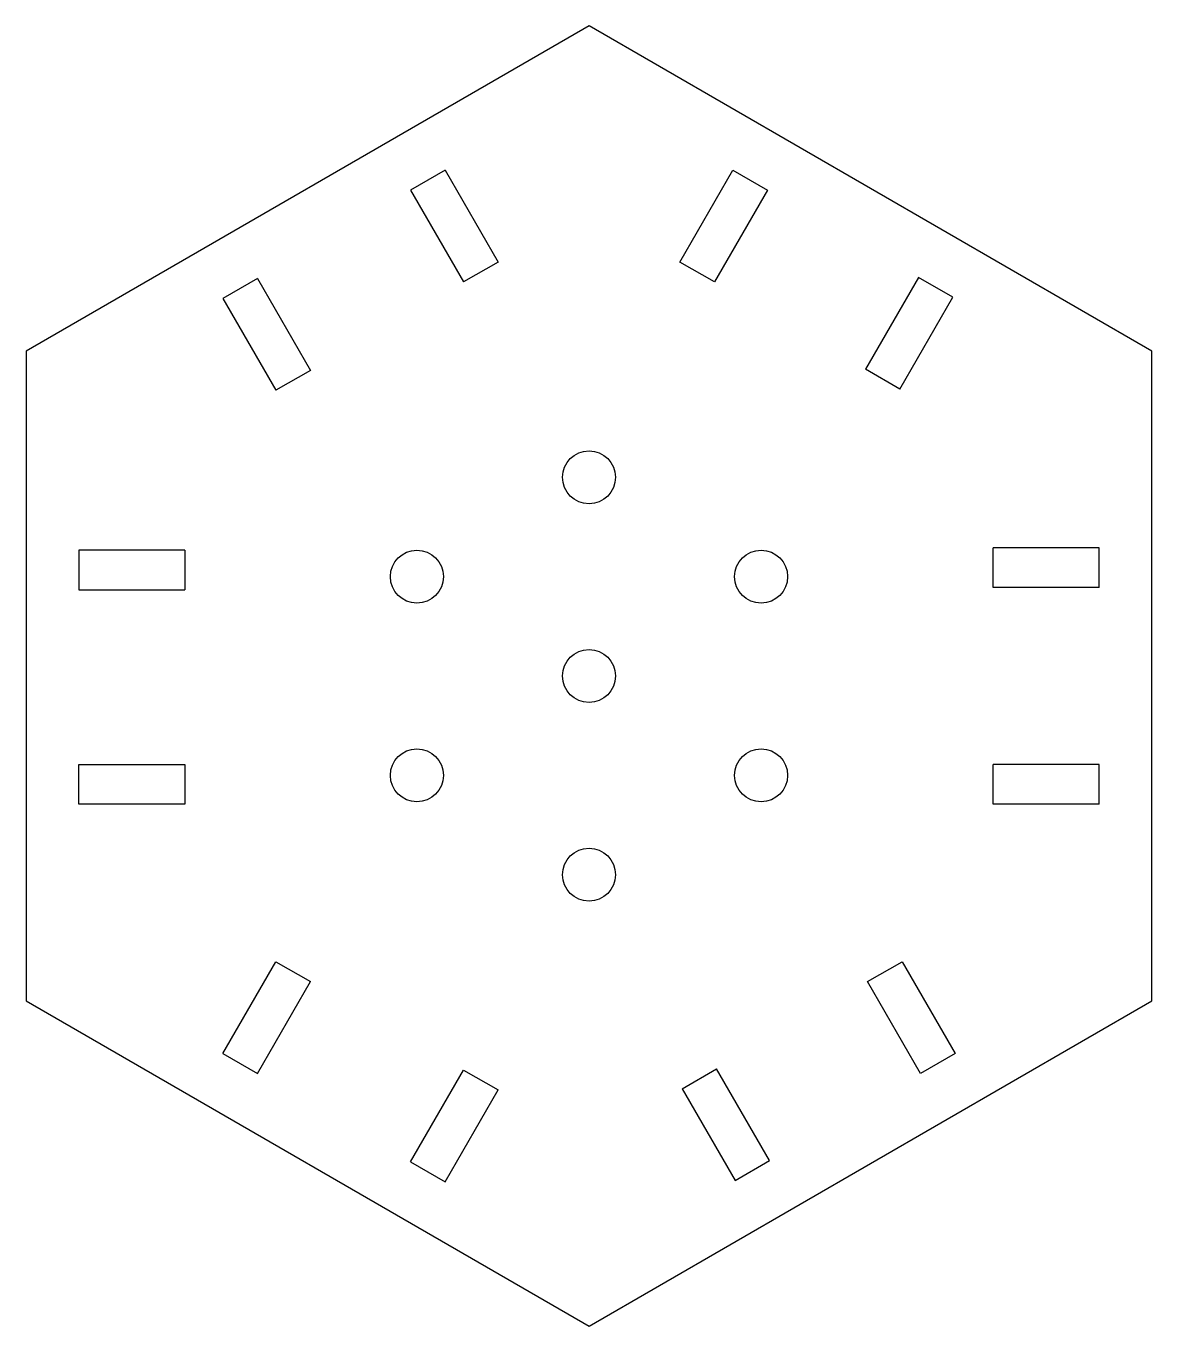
# Model space of a CAD drawing. Extents: x -42.5 to 42.5, y -49.1 to 49.1.
import ezdxf

# ---------------------------------------------------------------- set-up
doc = ezdxf.new("R2010")
doc.units = 0
doc.layers.add('VISIBLE', color=7, linetype='CONTINUOUS')

msp = doc.modelspace()

# ---------------------------------------------------------------- linework, layer by layer
at = {"layer": 'VISIBLE'}
for p, q in [((0, 49.075), (-42.5, 24.537)), ((42.5, 24.537), (0, 49.075)), ((-10.868, 38.182), (-13.466, 36.682)), ((-10.868, 38.182), (-6.868, 31.253)), ((6.868, 31.253), (10.868, 38.182)), ((10.868, 38.182), (13.466, 36.682)), ((-13.466, 36.682), (-9.466, 29.753)), ((13.466, 36.682), (9.466, 29.753)), ((-6.868, 31.253), (-9.466, 29.753)), ((9.466, 29.753), (6.868, 31.253)), ((-25.034, 30.002), (-27.632, 28.502)), ((-25.034, 30.002), (-21.034, 23.074)), ((24.879, 30.092), (20.879, 23.164)), ((27.477, 28.592), (24.879, 30.092)), ((-27.632, 28.502), (-23.632, 21.574)), ((23.477, 21.664), (27.477, 28.592)), ((-42.5, 24.537), (-42.5, -24.537)), ((42.5, -24.537), (42.5, 24.537)), ((-21.034, 23.074), (-23.632, 21.574)), ((23.477, 21.664), (20.879, 23.164)), ((-38.5, 9.5), (-38.5, 6.5)), ((-30.5, 9.5), (-38.5, 9.5)), ((-30.5, 9.5), (-30.5, 6.5)), ((30.5, 6.679), (30.5, 9.679)), ((38.5, 9.679), (30.5, 9.679)), ((38.5, 6.679), (38.5, 9.679)), ((-38.5, 6.5), (-30.5, 6.5)), ((38.5, 6.679), (30.5, 6.679)), ((-38.5, -9.679), (-38.5, -6.679)), ((-38.5, -6.679), (-30.5, -6.679)), ((-30.5, -6.679), (-30.5, -9.679)), ((30.5, -9.679), (30.5, -6.679)), ((38.5, -6.679), (30.5, -6.679)), ((38.5, -9.679), (38.5, -6.679)), ((-30.5, -9.679), (-38.5, -9.679)), ((38.5, -9.679), (30.5, -9.679)), ((-27.632, -28.502), (-23.632, -21.574)), ((-23.632, -21.574), (-21.034, -23.074)), ((21.034, -23.074), (23.632, -21.574)), ((23.632, -21.574), (27.632, -28.502)), ((-25.034, -30.002), (-21.034, -23.074)), ((25.034, -30.002), (21.034, -23.074)), ((-42.5, -24.537), (0, -49.075)), ((0, -49.075), (42.5, -24.537)), ((-27.632, -28.502), (-25.034, -30.002)), ((27.632, -28.502), (25.034, -30.002)), ((-13.466, -36.682), (-9.466, -29.753)), ((-9.466, -29.753), (-6.868, -31.253)), ((7.023, -31.164), (9.621, -29.664)), ((13.621, -36.592), (9.621, -29.664)), ((-10.868, -38.182), (-6.868, -31.253)), ((7.023, -31.164), (11.023, -38.092)), ((-13.466, -36.682), (-10.868, -38.182)), ((11.023, -38.092), (13.621, -36.592))]:
    msp.add_line(p, q, dxfattribs=at)
for centre in [(0, 15), (-12.99, 7.5), (12.99, 7.5), (0, 0), (-12.99, -7.5), (12.99, -7.5), (0, -15)]:
    msp.add_circle(centre, 2, dxfattribs=at)

doc.saveas('drawing.dxf')
